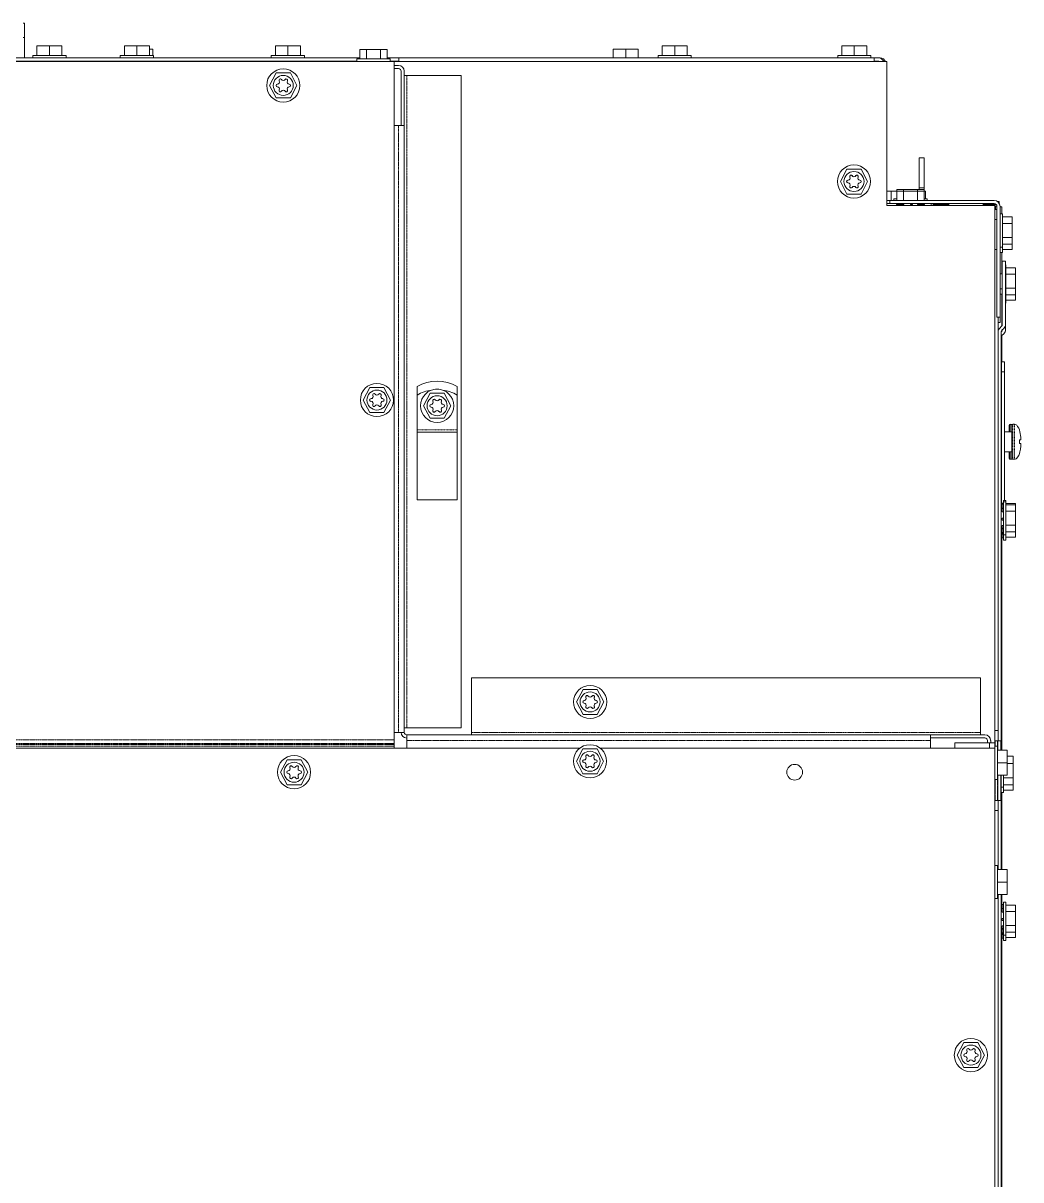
# Model space of a CAD drawing. Header units: millimetres. Extents: x 60499 to 556746, y 248297 to 497145.
# Drawn here: x 256806 to 267268, y 484133 to 496266 of the extents above; entities that cross this region are included whole.
import ezdxf

# ---------------------------------------------------------------- set-up
doc = ezdxf.new("R2010")
doc.units = ezdxf.units.MM
doc.linetypes.add('PHANTOM', pattern=[20, 10, -2, 2, -2, 2, -2])

msp = doc.modelspace()

# ---------------------------------------------------------------- linework, layer by layer
at = {"color": 7, "lineweight": 13, "ltscale": 0.000425}
for p, q in [((256821, 496266), (256806, 496266)), ((256806, 496116), (256821, 496116))]:
    msp.add_line(p, q, dxfattribs=at)
at = {"color": 7, "lineweight": 13, "ltscale": 0.004472}
msp.add_line((256821, 496266), (256821, 496116), dxfattribs=at)
at = {"color": 7, "lineweight": 13, "ltscale": 0.006413}
msp.add_line((256821, 496116), (256821, 495901), dxfattribs=at)
at = {"color": 7, "lineweight": 13, "ltscale": 0.0039}
for p, q in [((256951, 496028), (257082, 496028)), ((257082, 496028), (257213, 496028)), ((257868, 496028), (257999, 496028)), ((257999, 496028), (258130, 496028)), ((259451, 496028), (259582, 496028)), ((259582, 496028), (259713, 496028)), ((263507, 496028), (263638, 496028)), ((263638, 496028), (263769, 496028)), ((265390, 496028), (265521, 496028)), ((265521, 496028), (265652, 496028)), ((262992, 495994), (263124, 495994)), ((263124, 495994), (263255, 495994)), ((267123, 488639), (267123, 488508)), ((267123, 488508), (267123, 488377)), ((267123, 487388), (267123, 487257)), ((267123, 487257), (267123, 487125))]:
    msp.add_line(p, q, dxfattribs=at)
at = {"color": 7, "lineweight": 13, "ltscale": 0.003}
for p, q in [((256951, 495927), (256951, 496028)), ((257082, 495927), (257082, 496028)), ((257213, 495927), (257213, 496028)), ((257868, 495927), (257868, 496028)), ((257999, 495927), (257999, 496028)), ((258130, 495927), (258130, 496028)), ((259451, 495927), (259451, 496028)), ((259582, 495927), (259582, 496028)), ((259713, 495927), (259713, 496028)), ((263507, 495927), (263507, 496028)), ((263638, 495927), (263638, 496028)), ((263769, 495927), (263769, 496028)), ((265390, 495927), (265390, 496028)), ((265521, 495927), (265521, 496028)), ((265652, 495927), (265652, 496028)), ((260336, 495891), (260336, 495991)), ((260405, 495891), (260405, 495991)), ((260553, 495891), (260553, 495991)), ((260622, 495891), (260622, 495991)), ((265968, 494422), (265968, 494523)), ((267076, 494234), (267177, 494234)), ((267076, 494165), (267177, 494165)), ((267076, 494017), (267177, 494017)), ((267076, 493949), (267177, 493949)), ((267076, 493893), (267177, 493893)), ((267109, 493701), (267210, 493701)), ((267109, 493633), (267210, 493633)), ((267109, 493485), (267210, 493485)), ((267109, 493416), (267210, 493416)), ((267109, 493360), (267210, 493360)), ((267110, 491227), (267210, 491227)), ((267110, 491215), (267210, 491215)), ((267110, 491147), (267210, 491147)), ((267110, 490999), (267210, 490999)), ((267110, 490930), (267210, 490930)), ((267110, 490874), (267210, 490874)), ((267022, 488639), (267123, 488639)), ((267022, 488508), (267123, 488508)), ((267022, 488377), (267123, 488377)), ((267085, 488351), (267186, 488351)), ((267085, 488275), (267186, 488275)), ((267085, 488220), (267186, 488220)), ((267022, 487388), (267123, 487388)), ((267022, 487257), (267123, 487257)), ((267022, 487125), (267123, 487125)), ((267110, 487016), (267210, 487016)), ((267110, 486948), (267210, 486948)), ((267110, 486800), (267210, 486800)), ((267110, 486731), (267210, 486731)), ((267110, 486675), (267210, 486675))]:
    msp.add_line(p, q, dxfattribs=at)
at = {"color": 7, "lineweight": 13, "ltscale": 0.03937}
for p, q in [((253117, 495901), (260336, 495901)), ((260336, 495901), (253118, 495901)), ((260747, 495901), (265731, 495901)), ((260697, 495865), (246400, 495865)), ((247301, 495865), (260584, 495865)), ((260305, 495868), (253118, 495868)), ((260697, 488802), (260697, 495865)), ((260697, 495865), (265862, 495865)), ((265862, 494353), (265862, 495865)), ((261399, 495718), (261399, 488873)), ((260803, 495193), (260803, 488827)), ((266996, 494353), (265862, 494353)), ((266987, 494406), (265895, 494406)), ((266987, 494373), (265895, 494373)), ((266996, 494353), (266996, 488718)), ((267017, 494344), (267017, 493181)), ((267050, 493181), (267050, 494344)), ((267073, 493106), (267073, 493770)), ((267106, 493106), (267106, 493770)), ((267028, 493181), (267028, 488845)), ((267062, 488639), (267062, 493026)), ((267064, 492610), (267064, 491164)), ((267097, 491258), (267097, 492610)), ((267069, 488639), (267069, 490930)), ((261509, 489398), (266846, 489398)), ((260829, 488801), (266321, 488801)), ((262643, 488661), (246387, 488661)), ((266996, 488661), (262857, 488661)), ((266996, 477017), (266996, 488661)), ((267062, 487388), (267062, 488252)), ((267069, 487387), (267069, 488196)), ((267028, 487125), (267028, 481287)), ((267062, 481041), (267062, 487125)), ((267069, 482766), (267069, 486739))]:
    msp.add_line(p, q, dxfattribs=at)
at = {"color": 7, "lineweight": 13, "ltscale": 0.01035}
for p, q in [((257256, 495927), (256908, 495927)), ((258173, 495927), (257825, 495927)), ((259756, 495927), (259408, 495927)), ((263464, 495927), (263812, 495927)), ((265695, 495927), (265347, 495927)), ((267022, 488334), (267022, 488682)), ((267022, 487083), (267022, 487430))]:
    msp.add_line(p, q, dxfattribs=at)
at = {"color": 7, "lineweight": 13, "ltscale": 0.000762}
for p, q in [((256908, 495901), (256908, 495927)), ((257256, 495901), (257256, 495927)), ((257825, 495901), (257825, 495927)), ((258173, 495901), (258173, 495927)), ((259408, 495901), (259408, 495927)), ((259756, 495901), (259756, 495927)), ((263464, 495901), (263464, 495927)), ((263812, 495901), (263812, 495927)), ((265347, 495901), (265347, 495927)), ((265695, 495901), (265695, 495927)), ((267051, 494265), (267076, 494265)), ((267051, 493917), (267076, 493917)), ((267051, 493862), (267076, 493862)), ((267060, 488252), (267085, 488252))]:
    msp.add_line(p, q, dxfattribs=at)
at = {"color": 7, "lineweight": 13, "ltscale": 0.001516}
for p, q in [((256908, 495901), (256959, 495901)), ((257205, 495901), (257256, 495901)), ((257825, 495901), (257876, 495901)), ((258122, 495901), (258173, 495901)), ((259408, 495901), (259459, 495901)), ((259705, 495901), (259756, 495901)), ((263464, 495901), (263515, 495901)), ((263761, 495901), (263812, 495901)), ((265347, 495901), (265398, 495901)), ((265644, 495901), (265695, 495901)), ((260305, 495865), (260356, 495865)), ((260602, 495865), (260653, 495865)), ((267051, 494265), (267051, 494214)), ((267051, 493968), (267051, 493917)), ((267051, 493913), (267051, 493862)), ((267084, 491246), (267084, 491196)), ((267084, 490950), (267084, 490899)), ((267084, 490894), (267084, 490843)), ((266996, 488682), (266996, 488631)), ((266996, 488385), (266996, 488334)), ((266996, 487430), (266996, 487379)), ((266996, 487134), (266996, 487083)), ((267084, 487047), (267084, 486996)), ((267084, 486751), (267084, 486700)), ((267084, 486695), (267084, 486644))]:
    msp.add_line(p, q, dxfattribs=at)
at = {"color": 7, "lineweight": 13, "ltscale": 1.2e-05}
for p, q in [((256934, 495901), (256934, 495901)), ((256976, 495901), (256976, 495901)), ((256977, 495901), (256977, 495901)), ((257013, 495901), (257013, 495901)), ((257082, 495901), (257082, 495901)), ((257103, 495901), (257103, 495901)), ((257157, 495901), (257157, 495901)), ((257186, 495901), (257186, 495901)), ((257192, 495901), (257192, 495901)), ((257230, 495901), (257230, 495901)), ((265373, 495901), (265373, 495901)), ((265415, 495901), (265415, 495901)), ((265417, 495901), (265417, 495901)), ((265452, 495901), (265452, 495901)), ((265521, 495901), (265521, 495901)), ((265542, 495901), (265542, 495901)), ((265596, 495901), (265596, 495901)), ((265626, 495901), (265626, 495901)), ((265632, 495901), (265632, 495901)), ((265669, 495901), (265669, 495901)), ((260331, 495865), (260331, 495865)), ((260373, 495865), (260373, 495865)), ((260374, 495865), (260374, 495865)), ((260410, 495865), (260410, 495865)), ((260479, 495865), (260479, 495865)), ((260500, 495865), (260500, 495865)), ((260554, 495865), (260554, 495865)), ((260583, 495865), (260583, 495865)), ((260590, 495865), (260590, 495865)), ((260627, 495865), (260627, 495865)), ((267051, 494239), (267050, 494239)), ((267051, 494197), (267050, 494197)), ((267051, 494196), (267050, 494196)), ((267050, 494160), (267051, 494160)), ((267051, 494091), (267050, 494091)), ((267050, 494070), (267051, 494070)), ((267051, 494016), (267050, 494016)), ((267051, 493987), (267050, 493987)), ((267050, 493981), (267051, 493981)), ((267051, 493943), (267050, 493943)), ((267051, 493931), (267050, 493931)), ((267050, 493925), (267051, 493925)), ((267051, 493888), (267050, 493888)), ((267051, 493870), (267050, 493870)), ((266996, 488656), (266996, 488656)), ((266996, 488614), (266996, 488614)), ((266996, 488612), (266996, 488612)), ((266996, 488577), (266996, 488577)), ((266996, 488508), (266996, 488508)), ((266996, 488487), (266996, 488487)), ((266996, 488433), (266996, 488433)), ((266996, 488403), (266996, 488403)), ((266996, 488397), (266996, 488397)), ((267060, 488371), (267059, 488371)), ((266996, 488360), (266996, 488360)), ((266996, 488346), (266996, 488346)), ((267060, 488349), (267059, 488349)), ((267059, 488339), (267060, 488339)), ((267059, 488338), (267060, 488338)), ((267060, 488335), (267059, 488335)), ((267060, 488323), (267059, 488323)), ((267060, 488282), (267059, 488282)), ((267059, 488281), (267060, 488281)), ((266996, 487404), (266996, 487404)), ((266996, 487362), (266996, 487362)), ((266996, 487361), (266996, 487361)), ((266996, 487325), (266996, 487325)), ((266996, 487257), (266996, 487257)), ((266996, 487236), (266996, 487236)), ((266996, 487182), (266996, 487182)), ((266996, 487152), (266996, 487152)), ((266996, 487146), (266996, 487146)), ((266996, 487109), (266996, 487109))]:
    msp.add_line(p, q, dxfattribs=at)
at = {"color": 7, "lineweight": 13, "ltscale": 0.003659}
for p, q in [((256959, 495901), (257082, 495901)), ((257082, 495901), (257205, 495901)), ((257876, 495901), (257999, 495901)), ((257999, 495901), (258122, 495901)), ((259459, 495901), (259582, 495901)), ((259582, 495901), (259705, 495901)), ((263515, 495901), (263638, 495901)), ((263638, 495901), (263761, 495901)), ((265398, 495901), (265521, 495901)), ((265521, 495901), (265644, 495901)), ((260356, 495865), (260479, 495865)), ((260479, 495865), (260602, 495865)), ((267051, 494214), (267051, 494091)), ((267051, 494091), (267051, 493968)), ((267084, 491196), (267084, 491073)), ((267084, 491073), (267084, 490950)), ((266996, 488631), (266996, 488508)), ((266996, 488508), (266996, 488385)), ((266996, 487379), (266996, 487257)), ((266996, 487257), (266996, 487134)), ((267084, 486996), (267084, 486874)), ((267084, 486874), (267084, 486751))]:
    msp.add_line(p, q, dxfattribs=at)
at = {"color": 7, "lineweight": 13, "ltscale": 1.3e-05}
for p, q in [((257851, 495901), (257851, 495901)), ((257893, 495901), (257893, 495901)), ((257895, 495901), (257895, 495901)), ((257931, 495901), (257931, 495901)), ((257999, 495901), (257999, 495901)), ((258020, 495901), (258020, 495901)), ((258074, 495901), (258074, 495901)), ((258104, 495901), (258104, 495901)), ((258110, 495901), (258110, 495901)), ((258147, 495901), (258147, 495901)), ((258165, 495901), (258165, 495901)), ((259434, 495901), (259434, 495901)), ((259476, 495901), (259476, 495901)), ((259478, 495901), (259478, 495901)), ((259514, 495901), (259514, 495901)), ((259582, 495901), (259582, 495901)), ((259603, 495901), (259603, 495901)), ((259657, 495901), (259657, 495901)), ((259687, 495901), (259687, 495901)), ((259693, 495901), (259693, 495901)), ((259730, 495901), (259730, 495901)), ((263491, 495901), (263491, 495901)), ((263532, 495901), (263532, 495901)), ((263534, 495901), (263534, 495901)), ((263638, 495901), (263638, 495901)), ((263713, 495901), (263713, 495901)), ((263743, 495901), (263743, 495901)), ((263786, 495901), (263786, 495901))]:
    msp.add_line(p, q, dxfattribs=at)
at = {"color": 7, "lineweight": 13, "ltscale": 0.001041}
msp.add_line((258130, 495994), (258165, 495994), dxfattribs=at)
at = {"color": 7, "lineweight": 13, "ltscale": 0.002007}
msp.add_line((258165, 495927), (258165, 495994), dxfattribs=at)
at = {"color": 7, "lineweight": 13, "ltscale": 0.005175}
for p, q in [((260479, 495891), (260305, 495891)), ((260479, 495891), (260653, 495891)), ((267076, 494265), (267076, 494091)), ((267076, 493917), (267076, 494091)), ((267109, 493559), (267109, 493732)), ((267109, 493559), (267109, 493385)), ((267110, 491073), (267110, 491246)), ((267110, 491073), (267110, 490899)), ((267110, 486874), (267110, 487047)), ((267110, 486874), (267110, 486700))]:
    msp.add_line(p, q, dxfattribs=at)
at = {"color": 7, "lineweight": 13, "ltscale": 0.000763}
for p, q in [((260305, 495865), (260305, 495891)), ((260653, 495865), (260653, 495891)), ((267084, 491258), (267110, 491258)), ((267084, 491246), (267110, 491246)), ((267084, 490899), (267110, 490899)), ((267084, 490843), (267110, 490843)), ((266996, 488682), (267022, 488682)), ((266996, 488334), (267022, 488334)), ((266996, 487430), (267022, 487430)), ((266996, 487083), (267022, 487083)), ((267084, 487047), (267110, 487047)), ((267084, 486700), (267110, 486700)), ((267084, 486644), (267110, 486644))]:
    msp.add_line(p, q, dxfattribs=at)
at = {"color": 7, "lineweight": 13, "ltscale": 0.002048}
for p, q in [((260336, 495991), (260405, 495991)), ((260553, 495991), (260622, 495991)), ((265968, 494523), (266037, 494523)), ((265968, 494504), (266037, 494504)), ((266185, 494523), (266253, 494523)), ((266185, 494504), (266253, 494504)), ((267177, 494234), (267177, 494165)), ((267177, 494017), (267177, 493949)), ((267210, 493701), (267210, 493633)), ((267210, 493485), (267210, 493416)), ((267210, 491215), (267210, 491147)), ((267210, 490999), (267210, 490930)), ((267210, 487016), (267210, 486948)), ((267210, 486800), (267210, 486731))]:
    msp.add_line(p, q, dxfattribs=at)
at = {"color": 7, "lineweight": 13, "ltscale": 0.004405}
for p, q in [((260405, 495991), (260553, 495991)), ((259460, 495744), (259391, 495613)), ((259608, 495744), (259460, 495744)), ((259677, 495613), (259608, 495744)), ((259391, 495613), (259460, 495482)), ((259608, 495482), (259677, 495613)), ((259460, 495482), (259608, 495482)), ((265444, 494736), (265375, 494605)), ((265592, 494736), (265444, 494736)), ((265661, 494605), (265592, 494736)), ((265375, 494605), (265444, 494474)), ((265592, 494474), (265661, 494605)), ((265444, 494474), (265592, 494474)), ((266037, 494523), (266185, 494523)), ((266037, 494504), (266185, 494504)), ((267177, 494165), (267177, 494017)), ((267210, 493633), (267210, 493485)), ((260442, 492444), (260373, 492313)), ((260590, 492444), (260442, 492444)), ((260659, 492313), (260590, 492444)), ((261073, 492384), (261005, 492253)), ((261221, 492384), (261073, 492384)), ((261290, 492253), (261221, 492384)), ((260373, 492313), (260442, 492182)), ((260590, 492182), (260659, 492313)), ((261005, 492253), (261073, 492122)), ((261221, 492122), (261290, 492253)), ((260442, 492182), (260590, 492182)), ((261073, 492122), (261221, 492122)), ((267210, 491147), (267210, 490999)), ((262677, 489277), (262609, 489146)), ((262825, 489277), (262677, 489277)), ((262894, 489146), (262825, 489277)), ((262609, 489146), (262677, 489015)), ((262825, 489015), (262894, 489146)), ((262677, 489015), (262825, 489015)), ((262676, 488655), (262607, 488524)), ((262824, 488655), (262676, 488655)), ((262893, 488524), (262824, 488655)), ((259574, 488540), (259505, 488409)), ((259721, 488540), (259574, 488540)), ((259790, 488409), (259721, 488540)), ((262607, 488524), (262676, 488393)), ((262824, 488393), (262893, 488524)), ((259505, 488409), (259574, 488278)), ((259721, 488278), (259790, 488409)), ((262676, 488393), (262824, 488393)), ((259574, 488278), (259721, 488278)), ((267210, 486948), (267210, 486800)), ((266670, 485574), (266601, 485442)), ((266818, 485574), (266670, 485574)), ((266887, 485442), (266818, 485574)), ((266601, 485442), (266670, 485311)), ((266818, 485311), (266887, 485442)), ((266670, 485311), (266818, 485311))]:
    msp.add_line(p, q, dxfattribs=at)
at = {"color": 7, "lineweight": 13, "ltscale": 0.000596}
for p, q in [((260622, 495901), (260642, 495901)), ((260642, 495901), (260622, 495901))]:
    msp.add_line(p, q, dxfattribs=at)
at = {"color": 7, "lineweight": 13, "ltscale": 0.003125}
for p, q in [((260642, 495901), (260747, 495901)), ((260689, 495865), (260584, 495865)), ((267064, 492610), (267064, 492715)), ((267097, 492610), (267097, 492715)), ((267028, 488740), (267028, 488845)), ((267028, 488006), (267028, 488111))]:
    msp.add_line(p, q, dxfattribs=at)
at = {"color": 7, "lineweight": 13, "ltscale": 0.0003}
msp.add_line((260642, 495891), (260642, 495901), dxfattribs=at)
at = {"color": 7, "lineweight": 13, "ltscale": 0.001075}
for p, q in [((260747, 495865), (260747, 495901)), ((265731, 495865), (265731, 495901))]:
    msp.add_line(p, q, dxfattribs=at)
at = {"color": 7, "lineweight": 13, "ltscale": 0.002783}
for p, q in [((262992, 495901), (262992, 495994)), ((263124, 495901), (263124, 495994)), ((263255, 495901), (263255, 495994))]:
    msp.add_line(p, q, dxfattribs=at)
at = {"color": 7, "lineweight": 13, "ltscale": 1.1e-05}
for p, q in [((263570, 495901), (263570, 495901)), ((263659, 495901), (263659, 495901)), ((263749, 495901), (263749, 495901))]:
    msp.add_line(p, q, dxfattribs=at)
at = {"color": 7, "lineweight": 13, "ltscale": 0.00126}
for p, q in [((265731, 495901), (265773, 495901)), ((265731, 495868), (265773, 495868))]:
    msp.add_line(p, q, dxfattribs=at)
at = {"color": 7, "lineweight": 13, "ltscale": 0.000475}
for p, q in [((265776, 495901), (265792, 495901)), ((265937, 494406), (265937, 494422)), ((266284, 494406), (266284, 494422))]:
    msp.add_line(p, q, dxfattribs=at)
at = {"color": 7, "lineweight": 13, "ltscale": 8.5e-05}
for p, q in [((256857, 495865), (256857, 495868)), ((256964, 495865), (256964, 495868)), ((257002, 495865), (257002, 495868)), ((257161, 495868), (257161, 495865)), ((257920, 495865), (257920, 495868)), ((258079, 495868), (258079, 495865)), ((259503, 495865), (259503, 495868)), ((259662, 495868), (259662, 495865))]:
    msp.add_line(p, q, dxfattribs=at)
at = {"color": 7, "lineweight": 13, "ltscale": 0.002796}
msp.add_line((260653, 495868), (260747, 495868), dxfattribs=at)
at = {"color": 7, "lineweight": 13, "ltscale": 0.001375}
for p, q in [((260697, 495823), (260743, 495823)), ((260697, 495789), (260743, 495789)), ((260743, 495193), (260697, 495193)), ((260697, 488827), (260743, 488827))]:
    msp.add_line(p, q, dxfattribs=at)
at = {"color": 7, "lineweight": 13, "ltscale": 0.016985}
for p, q in [((260769, 495193), (260769, 495763)), ((260803, 495193), (260803, 495763)), ((260829, 495718), (261399, 495718)), ((261509, 488827), (261509, 489398)), ((266846, 489398), (266846, 488827)), ((261399, 488873), (260829, 488873)), ((266321, 488801), (266891, 488801)), ((266321, 488768), (266891, 488768))]:
    msp.add_line(p, q, dxfattribs=at)
at = {"color": 7, "lineweight": 13, "ltscale": 8.3e-05}
msp.add_line((265738, 495865), (265738, 495867), dxfattribs=at)
at = {"color": 7, "lineweight": 13, "ltscale": 6.4e-05}
msp.add_line((265773, 495867), (265776, 495867), dxfattribs=at)
at = {"color": 7, "lineweight": 13, "ltscale": 0.000775}
for p, q in [((260803, 495718), (260829, 495718)), ((260937, 491975), (260937, 492001)), ((261357, 491975), (261357, 492001)), ((260803, 488873), (260829, 488873)), ((261509, 488801), (261509, 488827)), ((266846, 488801), (266846, 488827))]:
    msp.add_line(p, q, dxfattribs=at)
at = {"color": 7, "linetype": 'PHANTOM', "lineweight": 13, "ltscale": 0.03937}
for p, q in [((260829, 495718), (260829, 488873)), ((260743, 495193), (260743, 488827)), ((260697, 488749), (247660, 488749)), ((260829, 488742), (266321, 488742)), ((261509, 488827), (266846, 488827)), ((260697, 488710), (247660, 488710)), ((260697, 488701), (247660, 488701)), ((260697, 488682), (247660, 488682))]:
    msp.add_line(p, q, dxfattribs=at)
at = {"color": 7, "lineweight": 13, "ltscale": 0.001765}
for p, q in [((260743, 495193), (260803, 495193)), ((260743, 488827), (260803, 488827)), ((260829, 488742), (260829, 488801)), ((266321, 488742), (266321, 488801)), ((266937, 488718), (266996, 488718))]:
    msp.add_line(p, q, dxfattribs=at)
at = {"color": 7, "lineweight": 13, "ltscale": 0.001495}
for p, q in [((266253, 494854), (266203, 494854)), ((266253, 494539), (266203, 494539))]:
    msp.add_line(p, q, dxfattribs=at)
at = {"color": 7, "lineweight": 13, "ltscale": 0.009375}
for p, q in [((266203, 494854), (266203, 494539)), ((266253, 494854), (266253, 494539)), ((260937, 491935), (260937, 491620))]:
    msp.add_line(p, q, dxfattribs=at)
at = {"color": 7, "lineweight": 13, "ltscale": 0.001397}
msp.add_line((265862, 494505), (265909, 494505), dxfattribs=at)
at = {"color": 7, "lineweight": 13, "ltscale": 0.001749}
msp.add_line((265909, 494505), (265968, 494505), dxfattribs=at)
at = {"color": 7, "lineweight": 13, "ltscale": 0.00293}
msp.add_line((265909, 494406), (265909, 494505), dxfattribs=at)
at = {"color": 7, "lineweight": 13, "ltscale": 0.002897}
for p, q in [((265968, 494406), (265968, 494504)), ((266037, 494406), (266037, 494504)), ((266185, 494406), (266185, 494504)), ((266253, 494406), (266253, 494504))]:
    msp.add_line(p, q, dxfattribs=at)
at = {"color": 7, "lineweight": 13, "ltscale": 0.000578}
for p, q in [((266037, 494504), (266037, 494523)), ((266185, 494504), (266185, 494523)), ((266253, 494504), (266253, 494523))]:
    msp.add_line(p, q, dxfattribs=at)
at = {"color": 7, "lineweight": 13, "ltscale": 0.00049}
for p, q in [((266203, 494539), (266203, 494523)), ((266253, 494539), (266253, 494523))]:
    msp.add_line(p, q, dxfattribs=at)
at = {"color": 7, "lineweight": 13, "ltscale": 0.000428}
msp.add_line((266253, 494504), (266268, 494504), dxfattribs=at)
at = {"color": 7, "lineweight": 13, "ltscale": 0.002437}
msp.add_line((266268, 494422), (266268, 494504), dxfattribs=at)
at = {"color": 7, "lineweight": 13, "ltscale": 0.000987}
for p, q in [((265895, 494406), (265862, 494406)), ((265895, 494373), (265862, 494373))]:
    msp.add_line(p, q, dxfattribs=at)
at = {"color": 7, "lineweight": 13, "ltscale": 0.00099}
for p, q in [((265895, 494406), (265895, 494373)), ((267073, 493770), (267106, 493770)), ((267050, 493181), (267017, 493181)), ((267097, 492715), (267064, 492715)), ((267097, 492610), (267064, 492610)), ((267059, 488740), (267026, 488740)), ((267059, 488111), (267026, 488111))]:
    msp.add_line(p, q, dxfattribs=at)
at = {"color": 7, "lineweight": 13, "ltscale": 0.000925}
for p, q in [((265968, 494422), (265937, 494422)), ((266253, 494422), (266284, 494422))]:
    msp.add_line(p, q, dxfattribs=at)
at = {"color": 7, "lineweight": 13, "ltscale": 0.00025}
for p, q in [((265963, 494373), (265963, 494365)), ((266005, 494373), (266005, 494365)), ((266006, 494373), (266006, 494365)), ((266042, 494365), (266042, 494373)), ((266111, 494373), (266111, 494365)), ((266132, 494365), (266132, 494373)), ((266185, 494373), (266185, 494365)), ((266215, 494373), (266215, 494365)), ((266221, 494365), (266221, 494373)), ((266258, 494373), (266258, 494365))]:
    msp.add_line(p, q, dxfattribs=at)
at = {"color": 7, "lineweight": 13, "ltscale": 0.00125}
for p, q in [((266005, 494365), (265963, 494365)), ((267071, 493664), (267071, 493706)), ((267072, 491178), (267072, 491220)), ((267072, 486979), (267072, 487021))]:
    msp.add_line(p, q, dxfattribs=at)
at = {"color": 7, "lineweight": 13, "ltscale": 3.9e-05}
for p, q in [((266006, 494365), (266005, 494365)), ((267071, 493663), (267071, 493664)), ((267072, 491177), (267072, 491178)), ((267072, 486978), (267072, 486979))]:
    msp.add_line(p, q, dxfattribs=at)
at = {"color": 7, "lineweight": 13, "ltscale": 0.001067}
for p, q in [((266042, 494365), (266006, 494365)), ((267071, 493627), (267071, 493663)), ((267072, 491141), (267072, 491177)), ((267072, 486942), (267072, 486978))]:
    msp.add_line(p, q, dxfattribs=at)
at = {"color": 7, "lineweight": 13, "ltscale": 0.000345}
for p, q in [((266031, 494365), (266031, 494353)), ((266031, 494365), (266031, 494353)), ((266190, 494365), (266190, 494353))]:
    msp.add_line(p, q, dxfattribs=at)
at = {"color": 7, "lineweight": 13, "ltscale": 0.000625}
for p, q in [((266132, 494365), (266111, 494365)), ((267071, 493538), (267071, 493559)), ((267072, 491052), (267072, 491073)), ((267072, 486853), (267072, 486874))]:
    msp.add_line(p, q, dxfattribs=at)
at = {"color": 7, "lineweight": 13, "ltscale": 0.000884}
for p, q in [((266215, 494365), (266185, 494365)), ((267071, 493454), (267071, 493484)), ((267072, 490968), (267072, 490998)), ((267072, 486769), (267072, 486799))]:
    msp.add_line(p, q, dxfattribs=at)
at = {"color": 7, "lineweight": 13, "ltscale": 0.000183}
for p, q in [((266221, 494365), (266215, 494365)), ((267071, 493448), (267071, 493454)), ((267071, 493392), (267071, 493398)), ((267072, 490962), (267072, 490968)), ((267072, 490906), (267072, 490913)), ((267072, 486763), (267072, 486769)), ((267072, 486707), (267072, 486713))]:
    msp.add_line(p, q, dxfattribs=at)
at = {"color": 7, "lineweight": 13, "ltscale": 0.001106}
for p, q in [((266258, 494365), (266221, 494365)), ((267071, 493411), (267071, 493448)), ((267071, 493355), (267071, 493392)), ((267072, 490925), (267072, 490962)), ((267072, 490869), (267072, 490906)), ((267072, 486726), (267072, 486763)), ((267072, 486670), (267072, 486707))]:
    msp.add_line(p, q, dxfattribs=at)
at = {"color": 7, "lineweight": 13, "ltscale": 0.000595}
for p, q in [((266328, 494373), (266328, 494353)), ((266347, 494353), (266347, 494373))]:
    msp.add_line(p, q, dxfattribs=at)
at = {"color": 7, "lineweight": 13, "ltscale": 0.004942}
msp.add_line((266347, 494364), (266513, 494364), dxfattribs=at)
at = {"color": 7, "lineweight": 13, "ltscale": 0.000594}
for p, q in [((266513, 494353), (266513, 494373)), ((266872, 494353), (266872, 494373))]:
    msp.add_line(p, q, dxfattribs=at)
at = {"color": 7, "lineweight": 13, "ltscale": 0.003158}
msp.add_line((266872, 494364), (266978, 494364), dxfattribs=at)
at = {"color": 7, "lineweight": 13, "ltscale": 0.000332}
msp.add_line((266964, 494364), (266964, 494353), dxfattribs=at)
at = {"color": 7, "lineweight": 13, "ltscale": 0.000262}
msp.add_line((266978, 494373), (266978, 494364), dxfattribs=at)
at = {"color": 7, "lineweight": 13, "ltscale": 0.000898}
msp.add_line((267008, 494364), (266978, 494364), dxfattribs=at)
at = {"color": 7, "lineweight": 13, "ltscale": 0.000144}
msp.add_line((267001, 494349), (266996, 494349), dxfattribs=at)
at = {"color": 7, "lineweight": 13, "ltscale": 0.000145}
msp.add_line((266996, 494348), (267001, 494348), dxfattribs=at)
at = {"color": 7, "lineweight": 13, "ltscale": 0.000622}
for p, q in [((267017, 494311), (266996, 494311)), ((267017, 494206), (266996, 494206)), ((266996, 493891), (267017, 493891))]:
    msp.add_line(p, q, dxfattribs=at)
at = {"color": 7, "lineweight": 13, "ltscale": 1e-05}
msp.add_line((267001, 494348), (267001, 494349), dxfattribs=at)
at = {"color": 7, "lineweight": 13, "ltscale": 0.00111}
msp.add_line((267001, 494311), (267001, 494348), dxfattribs=at)
at = {"color": 7, "lineweight": 13, "ltscale": 0.000436}
msp.add_line((267039, 494394), (267024, 494394), dxfattribs=at)
at = {"color": 7, "lineweight": 13, "ltscale": 0.000442}
msp.add_line((267039, 494394), (267039, 494380), dxfattribs=at)
at = {"color": 7, "lineweight": 13, "ltscale": 0.000562}
msp.add_line((267050, 494338), (267069, 494338), dxfattribs=at)
at = {"color": 7, "lineweight": 13, "ltscale": 0.002173}
msp.add_line((267069, 494338), (267069, 494265), dxfattribs=at)
at = {"color": 7, "lineweight": 13, "ltscale": 0.001655}
for p, q in [((267177, 493949), (267177, 493893)), ((267210, 493416), (267210, 493360)), ((267050, 493125), (267050, 493181)), ((267210, 490930), (267210, 490874)), ((267085, 488252), (267085, 488196)), ((267186, 488275), (267186, 488220)), ((267210, 486731), (267210, 486675))]:
    msp.add_line(p, q, dxfattribs=at)
at = {"color": 7, "lineweight": 13, "ltscale": 0.000138}
for p, q in [((267051, 493917), (267051, 493913)), ((267084, 490899), (267084, 490894)), ((267084, 486700), (267084, 486695))]:
    msp.add_line(p, q, dxfattribs=at)
at = {"color": 7, "lineweight": 13, "ltscale": 0.006668}
msp.add_line((267069, 493638), (267069, 493862), dxfattribs=at)
at = {"color": 7, "lineweight": 13, "ltscale": 0.001654}
for p, q in [((267076, 493862), (267076, 493917)), ((267109, 493385), (267109, 493329)), ((267110, 490899), (267110, 490843)), ((267110, 486700), (267110, 486644))]:
    msp.add_line(p, q, dxfattribs=at)
at = {"color": 7, "lineweight": 13, "ltscale": 5.8e-05}
for p, q in [((267073, 493706), (267071, 493706)), ((267073, 493664), (267071, 493664)), ((267073, 493663), (267071, 493663)), ((267071, 493627), (267073, 493627)), ((267073, 493559), (267071, 493559)), ((267071, 493538), (267073, 493538)), ((267073, 493484), (267071, 493484)), ((267073, 493454), (267071, 493454)), ((267071, 493448), (267073, 493448)), ((267073, 493411), (267071, 493411)), ((267073, 493398), (267071, 493398)), ((267071, 493392), (267073, 493392)), ((267073, 493355), (267071, 493355))]:
    msp.add_line(p, q, dxfattribs=at)
at = {"color": 7, "lineweight": 13, "ltscale": 9e-05}
for p, q in [((267106, 493732), (267109, 493732)), ((267106, 493385), (267109, 493385)), ((267106, 493329), (267109, 493329))]:
    msp.add_line(p, q, dxfattribs=at)
at = {"color": 7, "lineweight": 13, "ltscale": 0.000627}
for p, q in [((267071, 493638), (267050, 493638)), ((267071, 493479), (267050, 493479)), ((267071, 493424), (267050, 493424))]:
    msp.add_line(p, q, dxfattribs=at)
at = {"color": 7, "lineweight": 13, "ltscale": 0.009859}
msp.add_line((267069, 493092), (267069, 493424), dxfattribs=at)
at = {"color": 7, "lineweight": 13, "ltscale": 0.000366}
for p, q in [((267071, 493398), (267071, 493411)), ((267072, 490913), (267072, 490925)), ((267072, 486713), (267072, 486726))]:
    msp.add_line(p, q, dxfattribs=at)
at = {"color": 7, "lineweight": 13, "ltscale": 0.00065}
msp.add_line((267050, 493125), (267028, 493125), dxfattribs=at)
at = {"color": 7, "lineweight": 13, "ltscale": 2.5e-05}
msp.add_line((267073, 493106), (267073, 493106), dxfattribs=at)
at = {"color": 7, "lineweight": 13, "ltscale": 0.001617}
msp.add_line((267106, 493051), (267106, 493105), dxfattribs=at)
at = {"color": 7, "lineweight": 13, "ltscale": 0.000836}
for p, q in [((267046, 493068), (267065, 493088)), ((267069, 493045), (267089, 493064)), ((267069, 492989), (267089, 493009))]:
    msp.add_line(p, q, dxfattribs=at)
at = {"color": 7, "lineweight": 13, "ltscale": 0.000162}
msp.add_line((267062, 493029), (267065, 493032), dxfattribs=at)
at = {"color": 7, "lineweight": 13, "ltscale": 0.000231}
msp.add_line((267069, 493037), (267069, 493044), dxfattribs=at)
at = {"color": 7, "lineweight": 13, "ltscale": 0.005034}
msp.add_line((267069, 492820), (267069, 492989), dxfattribs=at)
at = {"color": 7, "lineweight": 13, "ltscale": 0.000223}
for p, q in [((267069, 492820), (267062, 492820)), ((267069, 490930), (267062, 490930))]:
    msp.add_line(p, q, dxfattribs=at)
at = {"color": 7, "lineweight": 13, "ltscale": 0.003113}
msp.add_line((267069, 492820), (267069, 492715), dxfattribs=at)
at = {"color": 7, "lineweight": 13, "ltscale": 6.7e-05}
msp.add_line((267062, 492715), (267064, 492715), dxfattribs=at)
at = {"color": 7, "lineweight": 13, "ltscale": 0.0027}
for p, q in [((260937, 492456), (260937, 492365)), ((261357, 492456), (261357, 492365))]:
    msp.add_line(p, q, dxfattribs=at)
at = {"color": 7, "lineweight": 13, "ltscale": 0.010825}
for p, q in [((260937, 492001), (260937, 492365)), ((261357, 492001), (261357, 492365))]:
    msp.add_line(p, q, dxfattribs=at)
at = {"color": 7, "linetype": 'PHANTOM', "lineweight": 13, "ltscale": 0.0125}
msp.add_line((261357, 492001), (260937, 492001), dxfattribs=at)
at = {"color": 7, "lineweight": 13, "ltscale": 0.002075}
msp.add_line((267146, 491980), (267146, 492050), dxfattribs=at)
at = {"color": 7, "linetype": 'PHANTOM', "lineweight": 13, "ltscale": 0.002325}
for p, q in [((267155, 491980), (267155, 492058)), ((267172, 491980), (267172, 492058))]:
    msp.add_line(p, q, dxfattribs=at)
at = {"color": 7, "lineweight": 13, "ltscale": 0.000525}
for p, q in [((267155, 492058), (267172, 492058)), ((267183, 492059), (267200, 492059)), ((267155, 491691), (267172, 491691)), ((267183, 491692), (267200, 491692))]:
    msp.add_line(p, q, dxfattribs=at)
at = {"color": 7, "lineweight": 13, "ltscale": 0.010425}
msp.add_line((267174, 491700), (267174, 492050), dxfattribs=at)
at = {"color": 7, "linetype": 'PHANTOM', "lineweight": 13, "ltscale": 0.010925}
for p, q in [((267183, 491692), (267183, 492059)), ((267200, 491692), (267200, 492059))]:
    msp.add_line(p, q, dxfattribs=at)
at = {"color": 7, "lineweight": 13, "ltscale": 0.018053}
for p, q in [((260937, 491975), (260937, 491369)), ((261357, 491975), (261357, 491369))]:
    msp.add_line(p, q, dxfattribs=at)
at = {"color": 7, "lineweight": 13, "ltscale": 0.0125}
for p, q in [((261357, 491975), (260937, 491975)), ((260937, 491265), (261357, 491265))]:
    msp.add_line(p, q, dxfattribs=at)
at = {"color": 7, "lineweight": 13, "ltscale": 0.0023}
for p, q in [((267174, 491980), (267097, 491980)), ((267174, 491770), (267097, 491770))]:
    msp.add_line(p, q, dxfattribs=at)
at = {"color": 7, "lineweight": 13, "ltscale": 1.5e-05}
for p, q in [((267253, 491999), (267253, 491999)), ((267253, 491751), (267253, 491751))]:
    msp.add_line(p, q, dxfattribs=at)
at = {"color": 7, "lineweight": 13, "ltscale": 0.000446}
for p, q in [((267253, 491894), (267268, 491894)), ((267268, 491856), (267253, 491856))]:
    msp.add_line(p, q, dxfattribs=at)
at = {"color": 7, "lineweight": 13, "ltscale": 0.001465}
msp.add_line((267146, 491770), (267097, 491770), dxfattribs=at)
at = {"color": 7, "lineweight": 13, "ltscale": 0.0021}
msp.add_line((267146, 491700), (267146, 491770), dxfattribs=at)
at = {"color": 7, "linetype": 'PHANTOM', "lineweight": 13, "ltscale": 0.00235}
for p, q in [((267155, 491691), (267155, 491770)), ((267172, 491691), (267172, 491770))]:
    msp.add_line(p, q, dxfattribs=at)
at = {"color": 7, "lineweight": 13, "ltscale": 0.003097}
for p, q in [((260937, 491369), (260937, 491265)), ((261357, 491369), (261357, 491265))]:
    msp.add_line(p, q, dxfattribs=at)
at = {"color": 7, "lineweight": 13, "ltscale": 0.001897}
msp.add_line((260937, 491369), (260937, 491305), dxfattribs=at)
at = {"color": 7, "lineweight": 13, "ltscale": 0.000297}
for p, q in [((267072, 491164), (267062, 491164)), ((267072, 491152), (267062, 491152)), ((267072, 490993), (267062, 490993)), ((267072, 490938), (267062, 490938)), ((267072, 486953), (267062, 486953)), ((267072, 486794), (267062, 486794)), ((267072, 486739), (267062, 486739))]:
    msp.add_line(p, q, dxfattribs=at)
at = {"color": 7, "lineweight": 13, "ltscale": 0.000375}
for p, q in [((267084, 491232), (267072, 491232)), ((267084, 491220), (267072, 491220)), ((267084, 491178), (267072, 491178)), ((267084, 491177), (267072, 491177)), ((267072, 491141), (267084, 491141)), ((267084, 491073), (267072, 491073)), ((267072, 491052), (267084, 491052)), ((267084, 490998), (267072, 490998)), ((267084, 490968), (267072, 490968)), ((267072, 490962), (267084, 490962)), ((267084, 490925), (267072, 490925)), ((267084, 490913), (267072, 490913)), ((267072, 490906), (267084, 490906)), ((267084, 490869), (267072, 490869)), ((267084, 487021), (267072, 487021)), ((267084, 486979), (267072, 486979)), ((267084, 486978), (267072, 486978)), ((267072, 486942), (267084, 486942)), ((267084, 486874), (267072, 486874)), ((267072, 486853), (267084, 486853)), ((267084, 486799), (267072, 486799)), ((267084, 486769), (267072, 486769)), ((267072, 486763), (267084, 486763)), ((267084, 486726), (267072, 486726)), ((267084, 486713), (267072, 486713)), ((267072, 486707), (267084, 486707)), ((267084, 486670), (267072, 486670))]:
    msp.add_line(p, q, dxfattribs=at)
at = {"color": 7, "lineweight": 13, "ltscale": 0.000386}
msp.add_line((267072, 491219), (267072, 491232), dxfattribs=at)
at = {"color": 7, "lineweight": 13, "ltscale": 0.000342}
msp.add_line((267084, 491258), (267084, 491246), dxfattribs=at)
at = {"color": 7, "lineweight": 13, "ltscale": 0.000343}
for p, q in [((267110, 491246), (267110, 491258)), ((267210, 491227), (267210, 491215))]:
    msp.add_line(p, q, dxfattribs=at)
at = {"color": 7, "lineweight": 13, "ltscale": 0.000225}
msp.add_line((267069, 490938), (267069, 490930), dxfattribs=at)
at = {"color": 7, "lineweight": 13, "ltscale": 0.001556}
msp.add_line((260697, 488749), (260697, 488802), dxfattribs=at)
at = {"color": 7, "lineweight": 13, "ltscale": 0.001184}
msp.add_line((260697, 488749), (260697, 488710), dxfattribs=at)
at = {"color": 7, "lineweight": 13, "ltscale": 0.002425}
for p, q in [((260829, 488742), (260829, 488661)), ((266321, 488661), (266321, 488742))]:
    msp.add_line(p, q, dxfattribs=at)
at = {"color": 7, "lineweight": 13, "ltscale": 0.000725}
for p, q in [((266917, 488742), (266917, 488718)), ((266951, 488742), (266951, 488718))]:
    msp.add_line(p, q, dxfattribs=at)
at = {"color": 7, "lineweight": 13, "ltscale": 0.000963}
msp.add_line((266996, 488845), (267028, 488845), dxfattribs=at)
at = {"color": 7, "lineweight": 13, "ltscale": 8.4e-05}
for p, q in [((266999, 488740), (266996, 488740)), ((266999, 488111), (266996, 488111))]:
    msp.add_line(p, q, dxfattribs=at)
at = {"color": 7, "linetype": 'PHANTOM', "lineweight": 13, "ltscale": 0.00175}
msp.add_line((266999, 488682), (266999, 488740), dxfattribs=at)
at = {"color": 7, "lineweight": 13, "ltscale": 0.00076}
for p, q in [((266999, 488740), (267024, 488740)), ((266999, 488111), (267024, 488111))]:
    msp.add_line(p, q, dxfattribs=at)
at = {"color": 7, "linetype": 'PHANTOM', "lineweight": 13, "ltscale": 0.003025}
msp.add_line((267024, 488740), (267024, 488639), dxfattribs=at)
at = {"color": 7, "lineweight": 13, "ltscale": 5.3e-05}
for p, q in [((267024, 488740), (267026, 488740)), ((267024, 488111), (267026, 488111))]:
    msp.add_line(p, q, dxfattribs=at)
at = {"color": 7, "lineweight": 13, "ltscale": 0.003025}
for p, q in [((267026, 488639), (267026, 488740)), ((267059, 488639), (267059, 488740))]:
    msp.add_line(p, q, dxfattribs=at)
at = {"color": 7, "lineweight": 13, "ltscale": 0.000269}
msp.add_line((260697, 488710), (260697, 488701), dxfattribs=at)
at = {"color": 7, "lineweight": 13, "ltscale": 0.000548}
msp.add_line((260697, 488682), (260697, 488701), dxfattribs=at)
at = {"color": 7, "lineweight": 13, "ltscale": 0.000643}
msp.add_line((260697, 488682), (260697, 488661), dxfattribs=at)
at = {"color": 7, "lineweight": 13, "ltscale": 0.0017}
for p, q in [((266576, 488718), (266576, 488661)), ((266996, 488718), (266996, 488661))]:
    msp.add_line(p, q, dxfattribs=at)
at = {"color": 7, "lineweight": 13, "ltscale": 0.010735}
msp.add_line((266937, 488718), (266576, 488718), dxfattribs=at)
at = {"color": 7, "linetype": 'PHANTOM', "lineweight": 13, "ltscale": 0.0017}
msp.add_line((266937, 488718), (266937, 488661), dxfattribs=at)
at = {"color": 7, "lineweight": 13, "ltscale": 0.001887}
for p, q in [((267123, 488576), (267186, 488576)), ((267123, 488499), (267186, 488499))]:
    msp.add_line(p, q, dxfattribs=at)
at = {"color": 7, "lineweight": 13, "ltscale": 0.002288}
msp.add_line((267186, 488576), (267186, 488499), dxfattribs=at)
at = {"color": 7, "lineweight": 13, "ltscale": 0.004396}
msp.add_line((267186, 488499), (267186, 488351), dxfattribs=at)
at = {"color": 7, "lineweight": 13, "ltscale": 0.007925}
for p, q in [((267026, 488111), (267026, 488377)), ((267059, 488111), (267059, 488377))]:
    msp.add_line(p, q, dxfattribs=at)
at = {"color": 7, "lineweight": 13, "ltscale": 0.001238}
msp.add_line((267060, 488377), (267060, 488335), dxfattribs=at)
at = {"color": 7, "lineweight": 13, "ltscale": 0.003725}
msp.add_line((267085, 488377), (267085, 488252), dxfattribs=at)
at = {"color": 7, "linetype": 'PHANTOM', "lineweight": 13, "ltscale": 0.00665}
msp.add_line((266999, 488111), (266999, 488334), dxfattribs=at)
at = {"color": 7, "lineweight": 13, "ltscale": 0.000122}
msp.add_line((267026, 488346), (267022, 488346), dxfattribs=at)
at = {"color": 7, "linetype": 'PHANTOM', "lineweight": 13, "ltscale": 0.007013}
msp.add_line((267024, 488346), (267024, 488111), dxfattribs=at)
at = {"color": 7, "lineweight": 13, "ltscale": 0.00234}
msp.add_line((267060, 488335), (267060, 488257), dxfattribs=at)
at = {"color": 7, "lineweight": 13, "ltscale": 0.000148}
msp.add_line((267060, 488257), (267060, 488252), dxfattribs=at)
at = {"color": 7, "lineweight": 13, "ltscale": 0.002269}
msp.add_line((267186, 488351), (267186, 488275), dxfattribs=at)
at = {"color": 7, "lineweight": 13, "ltscale": 0.00071}
msp.add_line((267062, 488196), (267085, 488196), dxfattribs=at)
at = {"color": 7, "lineweight": 13, "ltscale": 0.000958}
msp.add_line((266996, 488006), (267028, 488006), dxfattribs=at)
at = {"color": 7, "lineweight": 13, "ltscale": 0.0184}
msp.add_line((267028, 488006), (267028, 487388), dxfattribs=at)
at = {"color": 7, "lineweight": 13, "ltscale": 0.005138}
msp.add_line((267069, 486953), (267069, 487125), dxfattribs=at)
at = {"color": 7, "lineweight": 13, "ltscale": 0.03937}
for points in [[(267253, 491999), (267245, 492019), (267234, 492037), (267224, 492049), (267217, 492054), (267209, 492057), (267200, 492059)], [(267268, 491894), (267267, 491925), (267265, 491942), (267262, 491962), (267258, 491979), (267253, 491999)], [(267253, 491751), (267258, 491769), (267264, 491799), (267267, 491830), (267268, 491856)], [(267253, 491751), (267245, 491731), (267234, 491713), (267224, 491702), (267217, 491697), (267209, 491693), (267200, 491692)]]:
    msp.add_lwpolyline(points, dxfattribs=at)
for centre, radius in [((259534, 495613), 174), ((259534, 495613), 105), ((265518, 494605), 174), ((265518, 494605), 105), ((260516, 492313), 174), ((260516, 492313), 105), ((261147, 492253), 174), ((261147, 492253), 105), ((262751, 489146), 174), ((262751, 489146), 105), ((262750, 488524), 174), ((262750, 488524), 105), ((259647, 488409), 174), ((259647, 488409), 105), ((264896, 488409), 82.3), ((266744, 485442), 174), ((266744, 485442), 105)]:
    msp.add_circle(centre, radius, dxfattribs=at)
for centre, radius, start, end in [((265773, 495838), 62.7, 25.0603, 90), ((265792, 495838), 62.7, 25.1393, 90), ((260743, 495763), 59.3, 0, 90), ((260743, 495763), 26, 0, 90), ((265773, 495838), 29.4, 64.5303, 90), ((259471, 495649), 22.4, 271.0569, 28.9431), ((259503, 495667), 14.1, 31.0612, 208.9414), ((259534, 495686), 22.4, 211.0612, 328.9327), ((259565, 495667), 14.1, 331.0569, 148.937), ((259597, 495649), 22.4, 151.0569, 268.9431), ((259472, 495613), 14.1, 91.0614, 268.9386), ((259471, 495576), 22.4, 331.0569, 88.9431), ((259503, 495559), 14.1, 151.0569, 328.937), ((259534, 495540), 22.4, 31.0612, 148.9327), ((259565, 495559), 14.1, 211.0612, 28.9414), ((259597, 495576), 22.4, 91.0569, 208.9431), ((259597, 495613), 14.1, 271.0614, 88.9386), ((265487, 494659), 14.1, 31.0612, 208.9414), ((265549, 494659), 14.1, 331.0569, 148.937), ((265455, 494605), 14.1, 91.0614, 268.9386), ((265455, 494641), 22.4, 271.0569, 28.9431), ((265455, 494568), 22.4, 331.0569, 88.9431), ((265487, 494551), 14.1, 151.0569, 328.937), ((265518, 494678), 22.4, 211.0612, 328.9327), ((265518, 494532), 22.4, 31.0612, 148.9327), ((265549, 494551), 14.1, 211.0612, 28.9414), ((265581, 494641), 22.4, 151.0569, 268.9431), ((265581, 494568), 22.4, 91.0569, 208.9431), ((265580, 494605), 14.1, 271.0614, 88.9386), ((266987, 494344), 62.7, 0, 90), ((266987, 494344), 29.4, 0, 90), ((266987, 494288), 62.7, 62.0059, 82.2055), ((266987, 494288), 29.4, 51.5083, 62.6732), ((267047, 493106), 26, 315, 0), ((267047, 493106), 59.3, 315, 0), ((267088, 493026), 59.3, 135, 180), ((267088, 493026), 26, 135, 180), ((267088, 492971), 26, 135, 178.1717), ((267047, 493051), 26, 315, 354.8275), ((267047, 493051), 59.3, 315, 0), ((261147, 492092), 420, 60, 120), ((260485, 492367), 14.1, 31.0612, 208.9414), ((260516, 492386), 22.4, 211.0612, 328.9327), ((260547, 492367), 14.1, 331.0569, 148.937), ((261147, 492001), 420, 97.9025, 120), ((261147, 492344), 84, 78.7503, 101.25), ((261147, 492001), 420, 60, 82.0975), ((260453, 492313), 14.1, 91.0614, 268.9386), ((260453, 492350), 22.4, 271.0569, 28.9431), ((260453, 492277), 22.4, 331.0569, 88.9431), ((260485, 492259), 14.1, 151.0569, 328.937), ((260516, 492240), 22.4, 31.0612, 148.9327), ((260547, 492259), 14.1, 211.0612, 28.9414), ((260579, 492350), 22.4, 151.0569, 268.9431), ((260579, 492277), 22.4, 91.0569, 208.9431), ((260578, 492313), 14.1, 271.0614, 88.9386), ((261085, 492253), 14.1, 91.0614, 268.9386), ((261084, 492290), 22.4, 271.0569, 28.9431), ((261116, 492308), 14.1, 31.0612, 208.9414), ((261147, 492326), 22.4, 211.0612, 328.9327), ((261179, 492308), 14.1, 331.0569, 148.937), ((261211, 492290), 22.4, 151.0569, 268.9431), ((261210, 492253), 14.1, 271.0614, 88.9386), ((261084, 492217), 22.4, 331.0569, 88.9431), ((261116, 492199), 14.1, 151.0569, 328.937), ((261147, 492181), 22.4, 31.0612, 148.9327), ((261179, 492199), 14.1, 211.0612, 28.9414), ((261211, 492217), 22.4, 91.0569, 208.9431), ((267155, 492050), 8.4, 90, 180), ((267172, 492029), 29, 77.4346, 89.9626), ((267183, 492050), 8.4, 90, 180), ((267077, 491982), 33, 242.6333, 246.9691), ((266889, 491875), 364, 357.024, 2.976), ((266889, 491875), 364, 357.024, 2.976), ((267077, 491769), 33, 113.0309, 117.3667), ((267155, 491700), 8.4, 180, 270), ((267172, 491721), 29.4, 270.1026, 284.7783), ((267183, 491700), 8.4, 180, 270), ((262720, 489200), 14.1, 31.0612, 208.9414), ((262783, 489200), 14.1, 331.0569, 148.937), ((262689, 489146), 14.1, 91.0614, 268.9386), ((262688, 489183), 22.4, 271.0569, 28.9431), ((262688, 489110), 22.4, 331.0569, 88.9431), ((262720, 489092), 14.1, 151.0569, 328.937), ((262751, 489219), 22.4, 211.0612, 328.9327), ((262751, 489073), 22.4, 31.0612, 148.9327), ((262783, 489092), 14.1, 211.0612, 28.9414), ((262815, 489183), 22.4, 151.0569, 268.9431), ((262815, 489110), 22.4, 91.0569, 208.9431), ((262814, 489146), 14.1, 271.0614, 88.9386), ((260829, 488827), 59.3, 180, 270), ((260829, 488827), 26, 180, 270), ((266891, 488742), 59.3, 0, 90), ((266891, 488742), 26, 0, 90), ((262687, 488524), 14.1, 91.0614, 268.9386), ((262687, 488560), 22.4, 271.0569, 28.9431), ((262687, 488487), 22.4, 331.0569, 88.9431), ((262719, 488578), 14.1, 31.0612, 208.9414), ((262750, 488597), 22.4, 211.0612, 328.9327), ((262781, 488578), 14.1, 331.0569, 148.937), ((262813, 488560), 22.4, 151.0569, 268.9431), ((262813, 488487), 22.4, 91.0569, 208.9431), ((262812, 488524), 14.1, 271.0614, 88.9386), ((259585, 488409), 14.1, 91.0614, 268.9386), ((259584, 488445), 22.4, 271.0569, 28.9431), ((259584, 488372), 22.4, 331.0569, 88.9431), ((259616, 488463), 14.1, 31.0612, 208.9414), ((259616, 488355), 14.1, 151.0569, 328.937), ((259647, 488482), 22.4, 211.0612, 328.9327), ((259679, 488463), 14.1, 331.0569, 148.937), ((259679, 488355), 14.1, 211.0612, 28.9414), ((259711, 488445), 22.4, 151.0569, 268.9431), ((259711, 488372), 22.4, 91.0569, 208.9431), ((259710, 488409), 14.1, 271.0614, 88.9386), ((262719, 488470), 14.1, 151.0569, 328.937), ((262750, 488451), 22.4, 31.0612, 148.9327), ((262781, 488470), 14.1, 211.0612, 28.9414), ((259647, 488336), 22.4, 31.0612, 148.9327), ((266682, 485442), 14.1, 91.0614, 268.9386), ((266681, 485479), 22.4, 271.0569, 28.9431), ((266713, 485497), 14.1, 31.0612, 208.9414), ((266744, 485515), 22.4, 211.0612, 328.9327), ((266775, 485497), 14.1, 331.0569, 148.937), ((266807, 485479), 22.4, 151.0569, 268.9431), ((266806, 485442), 14.1, 271.0614, 88.9386), ((266681, 485406), 22.4, 331.0569, 88.9431), ((266713, 485388), 14.1, 151.0569, 328.937), ((266744, 485370), 22.4, 31.0612, 148.9327), ((266775, 485388), 14.1, 211.0612, 28.9414), ((266807, 485406), 22.4, 91.0569, 208.9431)]:
    msp.add_arc(centre, radius, start, end, dxfattribs=at)

doc.saveas('drawing.dxf')
